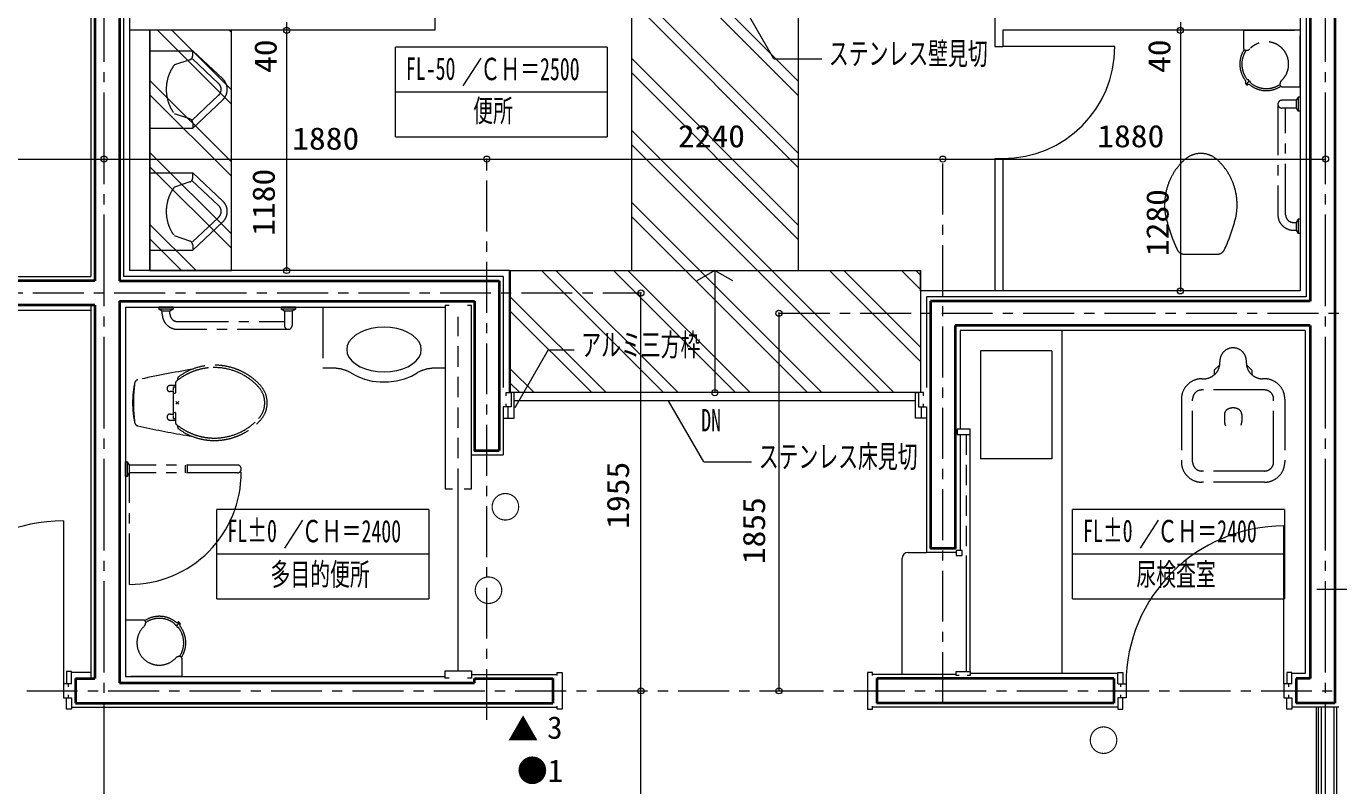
# Model space of a CAD drawing. Units: millimetres at full size, sheet at 1:50. Extents: x -48066 to 77311, y -302220 to 10476.
# Drawn here: x 5604 to 12051, y 612 to 4344 of the extents above; entities that cross this region are included whole.
import ezdxf
from ezdxf.enums import TextEntityAlignment as Align

# ---------------------------------------------------------------- set-up
doc = ezdxf.new("R2010")
doc.units = ezdxf.units.MM
doc.header["$LTSCALE"] = 50
doc.header["$PDMODE"] = 32
doc.header["$PDSIZE"] = 30
for name, pattern in [('CHAIN1', [8, 5, -1, 1, -1]), ('CHAIN2', [12, 9, -1, 1, -1]), ('DASHED2', [3, 2, -1])]:
    doc.linetypes.add(name, pattern=pattern)
for name, color, linetype, lineweight in [('0-0_通り芯', 4, 'Continuous', 18), ('0-1_壁芯', 4, 'Continuous', 18), ('0-6_LGS', 4, 'Continuous', 18), ('0-7_仕上げ線', 3, 'Continuous', 18), ('0-B_内部建具', 4, 'Continuous', 18), ('0-C_文字', 4, 'Continuous', 18), ('1-1_床雑', 4, 'Continuous', 18), ('2-8_z771', 4, 'Continuous', 18), ('2-C_文字', 4, 'CHAIN1', 18), ('3-0_平詳文字', 4, 'Continuous', 18), ('3-1_室名符号', 4, 'Continuous', 18), ('4-4_柱・壁', 2, 'Continuous', 35)]:
    doc.layers.add(name, color=color, linetype=linetype, lineweight=lineweight)
doc.layers.add('6-8', color=7, linetype='Continuous')
doc.styles.add('ＭＳ ゴシック', font='')
doc.styles.get('ＭＳ ゴシック').set_extended_font_data('MS Gothic')

msp = doc.modelspace()

# ---------------------------------------------------------------- linework, layer by layer
at = {"layer": '0-0_通り芯', "color": 6, "linetype": 'CHAIN2'}
for p, q in [((5986.2, -18631.87), (5986.2, 9976.35)), ((11986.2, -18631.87), (11986.2, 9976.35))]:
    msp.add_line(p, q, dxfattribs=at)
at = {"layer": '0-1_壁芯'}
for p, q in [((4086.2, 3690.89), (5986.2, 3690.89)), ((5986.2, 3690.89), (7866.2, 3690.89)), ((7866.2, 3690.89), (10106.2, 3690.89)), ((10106.2, 3690.89), (11986.2, 3690.89)), ((8623.04, 1078.61), (8623.04, 3033.61)), ((9300.82, 2933.61), (9300.82, 1078.61)), ((8623.04, -721.39), (8623.04, 1078.61))]:
    msp.add_line(p, q, dxfattribs=at)
at = {"layer": '0-1_壁芯', "linetype": 'CHAIN1'}
for p, q in [((7866.2, 935.5), (7866.2, 3690.89)), ((10106.2, 1018.62), (10106.2, 3690.89)), ((3636.2, 3033.61), (8623.04, 3033.61)), ((9300.82, 2933.61), (12125.37, 2933.61)), ((11943.8, 1578.62), (15697.88, 1578.63)), ((4006.19, 1078.61), (9269.35, 1078.61)), ((9269.35, 1078.61), (12022.78, 1078.61))]:
    msp.add_line(p, q, dxfattribs=at)
at = {"layer": '0-1_壁芯'}
for p in [(5986.2, 3690.89), (7866.2, 3690.89), (10106.2, 3690.89), (11986.2, 3690.89), (8623.04, 3033.61), (9300.82, 2933.61), (8623.04, 1078.61), (9300.82, 1078.61)]:
    msp.add_point(p, dxfattribs=at)
at = {"layer": '0-6_LGS'}
for p, q in [((11964.19, 998.61), (11964.19, -611.39)), ((12029.19, -611.39), (12029.19, 998.61))]:
    msp.add_line(p, q, dxfattribs=at)
at = {"layer": '0-7_仕上げ線'}
for p, q in [((6081.2, 6393.61), (6081.2, 3113.61)), ((6111.2, 6363.61), (6111.2, 3143.61)), ((3711.19, 3113.62), (5921.19, 3113.62)), ((7946.2, 3113.61), (6081.2, 3113.61)), ((7976.2, 3143.61), (6111.2, 3143.61)), ((7946.2, 3113.61), (7946.2, 2568.62)), ((7976.2, 3143.61), (7976.2, 2543.61)), ((9996.19, 3043.61), (9996.19, 2543.61)), ((5921.19, 2973.62), (5921.19, 1138.62)), ((4171.19, 2948.62), (5921.19, 2948.62)), ((6091.2, 2963.62), (7661.2, 2963.62)), ((6091.2, 2963.62), (6091.2, 1148.61)), ((11886.19, 2848.62), (10191.2, 2848.62)), ((10191.2, 2848.62), (10191.2, 2363.61)), ((11886.19, 2848.62), (11886.19, 1163.61)), ((8001.2, 2543.61), (7986.2, 2543.61)), ((7946.2, 2418.61), (7946.2, 2238.61)), ((10026.19, 2418.61), (10026.19, 1758.61)), ((7791.2, 2238.61), (7946.2, 2238.61)), ((10966.19, 1163.61), (10241.2, 1163.61)), ((6091.2, 1148.6), (7661.2, 1148.62)), ((7791.2, 1158.62), (8211.2, 1158.62)), ((10171.2, 1158.61), (9761.2, 1158.61)), ((5826.2, 998.6), (8211.2, 998.62)), ((10966.19, 998.61), (9761.2, 998.62)), ((12051.2, 998.61), (11821.17, 998.61)), ((11942.19, -611.39), (11942.19, 998.61)), ((11951.19, -611.39), (11951.19, 998.61)), ((12041.69, -611.39), (12041.69, 998.61))]:
    msp.add_line(p, q, dxfattribs=at)
for points in [[(5591.2, 7173.61), (5591.2, 6508.61), (5921.19, 6508.61), (5921.19, 3113.62)], [(11891.19, 6393.61), (11891.19, 3013.61), (10026.19, 3013.61), (10026.19, 2568.62)], [(11861.19, 6363.61), (11861.19, 3043.61), (9996.19, 3043.61)], [(7961.2, 2528.61), (7961.2, 2543.61), (7986.2, 2543.61)]]:
    msp.add_lwpolyline(points, dxfattribs=at)
at = {"layer": '0-B_内部建具'}
for p, q in [((10361.19, 4693.61), (10361.19, 4243.61)), ((11861.19, 4323.61), (10401.19, 4323.61)), ((10401.19, 4323.61), (10401.19, 4243.61)), ((10361.19, 4243.61), (10401.19, 4243.61)), ((10951.19, 4243.61), (10401.19, 4243.61)), ((10361.19, 3693.61), (10361.19, 3043.61)), ((10361.19, 3693.61), (10401.19, 3693.61)), ((10401.19, 3693.61), (10401.19, 3043.61)), ((9996.19, 3043.61), (9996.19, 3143.61)), ((9971.19, 2543.61), (8001.2, 2543.61)), ((7961.2, 2473.61), (7961.2, 2488.61)), ((7971.2, 2418.61), (7971.2, 2473.61)), ((9971.19, 2503.61), (8001.2, 2503.61)), ((10001.19, 2418.61), (10001.19, 2473.61)), ((10011.19, 2473.61), (10011.19, 2488.61)), ((10191.2, 2338.61), (10191.2, 1768.61)), ((7726.2, 1176.12), (7726.2, 2071.11)), ((5786.2, 1913.61), (5786.2, 1043.61)), ((11781.2, 1113.61), (11781.2, 1888.61)), ((10171.2, 1758.61), (10026.19, 1758.61)), ((5921.19, 1168.62), (5826.2, 1168.62)), ((11886.19, 1163.61), (11821.2, 1163.61)), ((5826.2, 1113.61), (5786.2, 1113.61)), ((5811.2, 1098.61), (5811.2, 1113.61)), ((10981.19, 1098.61), (10981.19, 1113.61)), ((11806.17, 1098.61), (11806.17, 1113.61)), ((5811.2, 1043.61), (5811.2, 1058.61)), ((10981.19, 1043.61), (10981.19, 1058.61)), ((11806.17, 1043.61), (11806.17, 1058.61))]:
    msp.add_line(p, q, dxfattribs=at)
at = {"layer": '0-B_内部建具', "linetype": 'DASHED2'}
for p, q in [((7726.2, 2071.11), (7726.2, 2916.12)), ((10221.2, 2338.61), (10221.2, 1743.61))]:
    msp.add_line(p, q, dxfattribs=at)
at = {"layer": '0-B_内部建具'}
for points in [[(7611.2, 4693.61), (7611.2, 4323.61), (6111.2, 4323.61)], [(7681.2, 2971.11), (7661.2, 2971.11), (7661.2, 2071.11), (7697.2, 2071.11)], [(7755.2, 2071.11), (7791.2, 2071.11), (7791.2, 2971.11), (7771.2, 2971.11)], [(7961.2, 2528.61), (7961.2, 2543.61), (7986.2, 2543.61), (7986.2, 2473.61)], [(8001.2, 2418.61), (8001.2, 2543.61), (7986.2, 2543.61)], [(9971.19, 2418.61), (9971.19, 2543.61), (9986.19, 2543.61)], [(10011.19, 2528.61), (10011.19, 2543.61), (9986.19, 2543.61), (9986.19, 2473.61)], [(7986.2, 2473.61), (7946.2, 2473.61), (7946.2, 2418.61), (8001.2, 2418.61)], [(9986.19, 2473.61), (10026.19, 2473.61), (10026.19, 2418.61), (9971.19, 2418.61)], [(5826.2, 1113.61), (5826.2, 1173.61), (5801.2, 1173.61), (5801.2, 1113.61)], [(7681.2, 1141.12), (7661.2, 1141.12), (7661.2, 1176.12), (7791.2, 1176.12), (7791.2, 1141.12), (7771.2, 1141.12)], [(8211.2, 1153.61), (8211.2, 1168.61), (8236.2, 1168.61), (8236.2, 988.61), (8211.2, 988.61), (8211.2, 1003.61)], [(9761.2, 1153.61), (9761.2, 1168.61), (9736.2, 1168.61), (9736.2, 988.61), (9761.2, 988.61), (9761.2, 1003.61)], [(10186.2, 1153.61), (10171.2, 1153.61), (10171.2, 1173.61), (10241.2, 1173.61), (10241.2, 1153.61), (10226.2, 1153.61)], [(10966.19, 1113.61), (10966.19, 1168.61), (10991.19, 1168.61), (10991.19, 1113.61)], [(11821.17, 1113.61), (11821.17, 1168.61), (11796.17, 1168.61), (11796.17, 1113.61)], [(10966.19, 1113.61), (11006.19, 1113.61), (11006.19, 1043.61)], [(11821.17, 1113.61), (11781.17, 1113.61), (11781.17, 1043.61)], [(5786.2, 1043.61), (5826.2, 1043.61), (5826.2, 988.61), (5801.2, 988.61), (5801.2, 1043.61)], [(11006.19, 1043.61), (10966.19, 1043.61), (10966.19, 988.61), (10991.19, 988.61), (10991.19, 1043.61)], [(11781.17, 1043.61), (11821.17, 1043.61), (11821.17, 988.61), (11796.17, 988.61), (11796.17, 1043.61)]]:
    msp.add_lwpolyline(points, dxfattribs=at)
for points in [[(10176.2, 2363.61), (10176.2, 2338.61), (10241.2, 2338.61), (10241.2, 2363.61)], [(10201.2, 1768.61), (10171.2, 1768.61), (10171.2, 1743.61), (10201.2, 1743.61)]]:
    msp.add_lwpolyline(points, close=True, dxfattribs=at)
for centre, radius, start, end in [((10401.19, 4243.61), 550, 270, 360), ((5786.2, 1113.61), 800, 90, 180), ((11781.2, 1113.61), 775, 90, 180)]:
    msp.add_arc(centre, radius, start, end, dxfattribs=at)
at = {"layer": '0-C_文字'}
for p, q in [((6882.83, 4363.61), (6882.83, 4323.61)), ((6882.83, 4323.61), (6882.83, 3143.61)), ((11273.44, 4363.61), (11273.44, 4323.61)), ((11273.44, 4323.61), (11273.44, 3043.61))]:
    msp.add_line(p, q, dxfattribs=at)
for p in [(6882.83, 4323.61), (11273.44, 4323.61), (6882.83, 3143.61), (11273.44, 3043.61)]:
    msp.add_point(p, dxfattribs=at)
at = {"layer": '1-1_床雑'}
for p, q in [((6211.2, 3143.61), (6211.2, 4323.61)), ((7976.2, 3143.61), (9996.19, 3143.61)), ((10691.2, 2848.62), (10691.2, 1163.61)), ((10641.2, 2748.61), (10641.2, 2218.61)), ((10241.2, 1173.61), (10241.2, 2338.61)), ((10641.2, 2218.61), (10291.2, 2218.61)), ((9936.19, 1758.61), (10026.19, 1758.61)), ((10221.2, 1743.61), (10221.2, 1173.61)), ((9906.19, 1158.61), (9906.19, 1728.61))]:
    msp.add_line(p, q, dxfattribs=at)
msp.add_lwpolyline([(10641.2, 2748.61), (10291.2, 2748.61), (10291.2, 2218.61)], dxfattribs=at)
msp.add_arc((9936.19, 1728.61), 30, 90, 180, dxfattribs=at)
at = {"layer": '2-8_z771'}
for p, q in [((8576.2, 4588.61), (8576.2, 3143.61)), ((8811.06, 4588.61), (9396.19, 4003.48)), ((8881.77, 4588.61), (9396.19, 4074.19)), ((9396.19, 4588.61), (9396.19, 3143.61)), ((8576.2, 4540.63), (9396.19, 3720.64)), ((8576.2, 4469.92), (9396.19, 3649.93)), ((6247.63, 4323.61), (6611.2, 3960.05)), ((6318.35, 4323.61), (6611.2, 4030.76)), ((6601.19, 4323.61), (6611.2, 4313.6)), ((8576.2, 4187.08), (9396.19, 3367.08)), ((6211.2, 4077.2), (6611.2, 3677.2)), ((8576.2, 4116.37), (9396.19, 3296.37)), ((6211.2, 4006.49), (6611.2, 3606.49)), ((8576.2, 3833.53), (9266.11, 3143.61)), ((8576.2, 3762.82), (9195.4, 3143.61)), ((6211.2, 3723.65), (6611.2, 3323.65)), ((6211.2, 3652.94), (6611.2, 3252.94)), ((8576.2, 3479.97), (8912.56, 3143.61)), ((6211.2, 3370.1), (6437.68, 3143.61)), ((8576.2, 3409.26), (8841.85, 3143.61)), ((6211.2, 3299.39), (6366.97, 3143.61)), ((7982.59, 2543.61), (7982.59, 3143.61)), ((8134.74, 3143.61), (8734.74, 2543.61)), ((8205.45, 3143.61), (8805.45, 2543.61)), ((8488.29, 3143.61), (9088.29, 2543.61)), ((8559, 3143.61), (9159, 2543.61)), ((8841.85, 3143.61), (9441.85, 2543.61)), ((8912.56, 3143.61), (9512.56, 2543.61)), ((9195.4, 3143.61), (9795.4, 2543.61)), ((9266.11, 3143.61), (9866.11, 2543.61)), ((9548.95, 3143.61), (9996.19, 2696.37)), ((9619.66, 3143.61), (9996.19, 2767.08)), ((9902.51, 3143.61), (9996.19, 3049.93)), ((9973.22, 3143.61), (9996.19, 3120.64)), ((7982.59, 3012.92), (8451.9, 2543.61)), ((7982.59, 2942.21), (8381.19, 2543.61)), ((7982.59, 2659.36), (8098.34, 2543.61)), ((7982.59, 2588.65), (8027.63, 2543.61)), ((9996.19, 2543.61), (7982.59, 2543.61))]:
    msp.add_line(p, q, dxfattribs=at)
msp.add_lwpolyline([(6211.2, 4323.61), (6211.2, 3143.61), (6611.2, 3143.61), (6611.2, 4323.61)], close=True, dxfattribs=at)
msp.add_lwpolyline([(7982.59, 3143.61), (9996.19, 3143.61), (9996.19, 2543.61)], dxfattribs=at)
at = {"layer": '2-C_文字'}
for p, q in [((6211.2, 4223.61), (6421.2, 4223.61)), ((6421.2, 4223.61), (6569.13, 4084.63)), ((6421.2, 4198.03), (6421.2, 4223.61)), ((11592.19, 4225.38), (11599.29, 4225.38)), ((6407.52, 4179.05), (6331.2, 4153.61)), ((6420.29, 4183.32), (6548.59, 4062.77)), ((6417.28, 3881.09), (6548.59, 4004.47)), ((11762.97, 4054.61), (11762.97, 4061.71)), ((6421.2, 3843.62), (6569.13, 3982.6)), ((11752.2, 3960.66), (11752.2, 3417.66)), ((11841.19, 3979.66), (11771.19, 3979.66)), ((11841.19, 3941.66), (11771.19, 3941.66)), ((11790.19, 3417.66), (11790.19, 3941.66)), ((11851.19, 3995.66), (11841.19, 3979.66)), ((11841.19, 3979.66), (11841.19, 3941.66)), ((11841.19, 3941.66), (11851.19, 3925.66)), ((11861.19, 3995.66), (11851.19, 3995.66)), ((11851.19, 3995.66), (11851.19, 3925.66)), ((11861.19, 3995.66), (11861.19, 3925.66)), ((6407.52, 3888.17), (6331.2, 3913.61)), ((6421.2, 3869.19), (6421.2, 3843.62)), ((11861.19, 3925.66), (11851.19, 3925.66)), ((6211.2, 3843.62), (6421.2, 3843.62)), ((6211.2, 3623.61), (6421.2, 3623.61)), ((6421.2, 3623.61), (6569.13, 3484.62)), ((6421.2, 3598.04), (6421.2, 3623.61)), ((6407.52, 3579.05), (6331.2, 3553.62)), ((6417.28, 3586.13), (6548.59, 3462.76)), ((6420.29, 3283.9), (6548.59, 3404.46)), ((6421.2, 3243.62), (6569.13, 3382.59)), ((11828.19, 3379.66), (11841.19, 3379.66)), ((11851.19, 3395.66), (11841.19, 3379.66)), ((11841.19, 3379.66), (11841.19, 3341.66)), ((11861.19, 3395.66), (11851.19, 3395.66)), ((11851.19, 3395.66), (11851.19, 3325.66)), ((11861.19, 3395.66), (11861.19, 3325.66)), ((6407.52, 3288.17), (6331.2, 3313.62)), ((11828.19, 3341.66), (11841.19, 3341.66)), ((11841.19, 3341.66), (11851.19, 3325.66)), ((11861.19, 3325.66), (11851.19, 3325.66)), ((6211.2, 3243.62), (6421.2, 3243.62)), ((6421.2, 3269.2), (6421.2, 3243.62)), ((11293.58, 3223.61), (11453.79, 3223.61)), ((6255.57, 2963.62), (6255.57, 2953.61)), ((6325.57, 2963.62), (6255.57, 2963.62)), ((6325.57, 2953.61), (6255.57, 2953.61)), ((6271.56, 2943.61), (6255.57, 2953.61)), ((6271.56, 2930.61), (6271.56, 2943.61)), ((6309.57, 2943.61), (6271.56, 2943.61)), ((6325.57, 2953.61), (6309.57, 2943.61)), ((6309.57, 2930.61), (6309.57, 2943.61)), ((6325.57, 2963.62), (6325.57, 2953.61)), ((6855.57, 2963.62), (6855.57, 2953.62)), ((6925.57, 2963.62), (6855.57, 2963.62)), ((6925.57, 2953.62), (6855.57, 2953.62)), ((6871.57, 2943.61), (6855.57, 2953.62)), ((6909.57, 2943.61), (6871.57, 2943.61)), ((6871.57, 2943.61), (6871.57, 2873.61)), ((6925.57, 2953.62), (6909.57, 2943.61)), ((6909.57, 2943.61), (6909.57, 2873.61)), ((6925.57, 2963.62), (6925.57, 2953.62)), ((7061.2, 2963.62), (7061.2, 2663.61)), ((6347.56, 2892.61), (6871.57, 2892.61)), ((6890.57, 2854.62), (6347.56, 2854.62)), ((7110.51, 2663.61), (7061.2, 2663.61)), ((7661.2, 2663.61), (7611.89, 2663.61)), ((11466.59, 2680.51), (11439.69, 2653.61)), ((11439.69, 2653.61), (11439.69, 2631.1)), ((11597.8, 2680.51), (11624.69, 2653.61)), ((11624.69, 2653.61), (11624.69, 2631.1)), ((6337.08, 2591.92), (6337.08, 2543.37)), ((6347.2, 2612.69), (6347.2, 2604.76)), ((11378.2, 2611.61), (11387.36, 2611.61)), ((11686.19, 2611.61), (11677.02, 2611.61)), ((6337.08, 2578.61), (6310.2, 2578.61)), ((6325.2, 2548.62), (6310.2, 2548.62)), ((6325.2, 2569.62), (6325.2, 2557.62)), ((6325.2, 2554.62), (6325.2, 2543.61)), ((6325.2, 2541.36), (6325.2, 2445.87)), ((6325.2, 2541.36), (6335.08, 2541.36)), ((6337.08, 2570.62), (6326.2, 2570.62)), ((6327.2, 2541.62), (6336.05, 2541.62)), ((11686.19, 2556.61), (11378.2, 2556.61)), ((6339.13, 2486.55), (6353.27, 2500.69)), ((6339.13, 2500.69), (6353.27, 2486.55)), ((11278.19, 2511.61), (11278.19, 2203.61)), ((11333.19, 2203.61), (11333.19, 2511.61)), ((11731.2, 2203.61), (11731.2, 2511.61)), ((11786.19, 2511.61), (11786.19, 2203.61)), ((6310.2, 2438.61), (6325.2, 2438.61)), ((6310.2, 2408.62), (6337.08, 2408.62)), ((6325.2, 2445.87), (6335.08, 2445.87)), ((6325.2, 2443.62), (6325.2, 2432.61)), ((6325.2, 2429.62), (6325.2, 2417.62)), ((6326.2, 2416.62), (6337.08, 2416.62)), ((6327.2, 2445.61), (6336.05, 2445.61)), ((6337.08, 2443.87), (6337.08, 2395.31)), ((11489.7, 2435.88), (11489.7, 2401.11)), ((11574.69, 2435.88), (11574.69, 2401.11)), ((6151.65, 2380.52), (6181.67, 2373.97)), ((6347.2, 2382.47), (6347.2, 2374.54)), ((6091.2, 2203.61), (6101.2, 2203.61)), ((6091.2, 2133.61), (6091.2, 2203.61)), ((6111.2, 2187.61), (6101.2, 2203.61)), ((6101.2, 2133.61), (6101.2, 2203.61)), ((6091.2, 2133.61), (6101.2, 2133.61)), ((6101.2, 2133.61), (6111.2, 2149.61)), ((6641.2, 2187.61), (6111.2, 2187.61)), ((6111.2, 1601.54), (6111.2, 2187.61)), ((6641.2, 2149.61), (6111.2, 2149.61)), ((6386.2, 2149.61), (6386.2, 2187.61)), ((6396.2, 2149.61), (6396.2, 2187.61)), ((11686.19, 2158.61), (11378.2, 2158.61)), ((11686.19, 2103.61), (11378.2, 2103.61)), ((6189.42, 1417.61), (6189.42, 1410.51)), ((6360.2, 1246.84), (6353.1, 1246.84))]:
    msp.add_line(p, q, dxfattribs=at)
for points in [[(11584.19, 4233.39), (11584.19, 4323.61), (11861.19, 4323.61)], [(11770.97, 4046.61), (11861.19, 4046.61), (11861.19, 4323.61)], [(7198.05, 2641.43), (7229.33, 2623.73), (7264.62, 2610.03), (7302.84, 2600.73), (7342.83, 2596.13), (7383.38, 2596.36), (7423.26, 2601.41), (7461.25, 2611.14), (7496.21, 2625.24), (7523.42, 2640.81)], [(6181.42, 1425.61), (6091.2, 1425.62), (6091.2, 1148.61)], [(6368.2, 1238.83), (6368.2, 1148.61), (6091.2, 1148.61)]]:
    msp.add_lwpolyline(points, dxfattribs=at)
msp.add_lwpolyline([(7544.38, 2755.14), (7541.6, 2774.25), (7533.33, 2792.78), (7519.84, 2810.16), (7501.52, 2825.88), (7478.94, 2839.44), (7452.79, 2850.45), (7423.85, 2858.56), (7393.01, 2863.52), (7361.2, 2865.19), (7329.39, 2863.52), (7298.55, 2858.56), (7269.61, 2850.45), (7243.45, 2839.44), (7220.87, 2825.88), (7202.56, 2810.16), (7189.06, 2792.78), (7180.8, 2774.25), (7178.02, 2755.14), (7180.8, 2736.03), (7189.06, 2717.5), (7202.56, 2700.11), (7220.87, 2684.39), (7243.45, 2670.83), (7269.61, 2659.83), (7298.55, 2651.72), (7329.39, 2646.75), (7361.2, 2645.08), (7393.01, 2646.75), (7423.85, 2651.72), (7452.79, 2659.83), (7478.94, 2670.83), (7501.52, 2684.39), (7519.84, 2700.11), (7533.33, 2717.5), (7541.6, 2736.03)], close=True, dxfattribs=at)
for centre, radius, start, end in [((11695.02, 4157.44), 110, 312.57168, 137.42832), ((6401.2, 4198.03), 20, 288.43523, 359.99995), ((11695.02, 4157.44), 130, 146.97633, 218.28936), ((11695.02, 4157.44), 120, 145.51278, 219.86952), ((11592.19, 4233.39), 8, 179.99995, 269.99987), ((11599.29, 4245.39), 20, 270, 317.41933), ((6491.2, 4033.61), 200, 143.12997, 216.86991), ((6521.2, 4033.61), 40, 313.21393, 46.78596), ((6521.2, 4033.61), 70, 313.21393, 46.78596), ((11595, 4062.54), 2.17, 170.69087, 221.62042), ((11606.46, 4059.77), 13.96, 152.88623, 167.08065), ((11585.14, 4070.69), 10, 332.88621, 38.28936), ((11585.69, 4084.75), 25.96, 291.41824, 333.58563), ((11622.36, 4048.08), 25.96, 115.05397, 158.58172), ((11603.24, 4065.52), 14.98, 82.67857, 91.20547), ((11604.46, 4075.43), 5, 333.58563, 82.15339), ((11613.01, 4066.88), 4.98, 7.85789, 109.20936), ((11603.09, 4065.38), 15, 359.85022, 8.37318), ((11695.02, 4157.44), 120, 230.13044, 304.4872), ((11782.97, 4061.71), 20, 132.58049, 180), ((11594.82, 4062.72), 2.17, 228.37957, 279.30891), ((11600.33, 4057.21), 2.17, 170.69094, 221.62042), ((11600.15, 4057.39), 2.17, 228.37957, 279.30913), ((11597.38, 4068.86), 13.96, 282.91933, 297.11375), ((11608.3, 4047.53), 10, 51.71061, 117.11376), ((11695.02, 4157.44), 130, 231.72532, 303.02365), ((11770.97, 4054.61), 8, 180.00003, 269.99995), ((11771.19, 3960.66), 19, 90, 270), ((6401.2, 3869.19), 20, 359.99995, 71.56524), ((11495.65, 3466.23), 300, 132.67169, 180.95249), ((11373.69, 3598.61), 120, 47.29899, 132.70079), ((11251.73, 3466.23), 300, 359.04799, 47.32798), ((6491.2, 3433.61), 200, 143.13009, 216.87003), ((6401.2, 3598.04), 20, 288.43476, 0.00005), ((6521.2, 3433.61), 70, 313.21404, 46.78607), ((6521.2, 3433.61), 40, 313.21404, 46.78607), ((11450.69, 3461.61), 255, 180.08378, 193.42999), ((11296.69, 3461.61), 255, 346.56999, 359.91599), ((11828.19, 3417.66), 76, 180.00004, 270), ((11828.19, 3417.66), 38, 180.00004, 270), ((11980.78, 3588.19), 800, 193.42999, 205.28199), ((10766.59, 3588.19), 800, 334.71799, 346.56999), ((6401.2, 3269.2), 20, 0.00005, 71.56477), ((11293.58, 3263.61), 40, 205.28199, 270), ((11453.79, 3263.61), 40, 270, 334.717), ((6347.56, 2930.61), 76, 180, 269.99996), ((6347.56, 2930.61), 38, 180, 269.99996), ((6890.57, 2873.61), 19, 180, 360), ((11532.2, 2698.61), 65, 357.233, 182.76701), ((7233.17, -2274.94), 4999.97, 99.38288, 102.4922), ((6530.3, 2367.13), 300, 98.14678, 129.18199), ((6522.67, 2393.04), 285, 103.48399, 126.99299), ((6527.81, 2371.65), 307, 42.64878, 103.48699), ((6523.2, 2416.62), 250, 95.65438, 98.19248), ((6527.64, 2371.83), 295, 42.57069, 95.69068), ((7110.51, 2480.64), 182.97, 61.08493, 90), ((7611.89, 2480.64), 182.97, 90, 118.91506), ((11387.36, 2691.61), 80, 270, 2.76701), ((11677.02, 2691.61), 80, 177.233, 270), ((6594.71, 2493.62), 468.51, 167.76799, 192.23199), ((6910.19, 2493.62), 780, 172.93199, 187.06799), ((6155.97, 2587.13), 20, 102.49417, 172.93199), ((6347.08, 2591.92), 10, 129.18199, 180), ((6357.2, 2612.69), 10, 126.99198, 180), ((6660.2, 2493.62), 127, 317.32899, 42.67068), ((11378.2, 2511.61), 100, 90, 180), ((11686.19, 2511.61), 100, 0, 90), ((6148.57, 2528.61), 21, 143.71499, 175.51399), ((6310.2, 2563.62), 15, 90, 270), ((6326.2, 2569.62), 1, 90, 180), ((6327.2, 2543.61), 2, 180, 270), ((6335.08, 2543.37), 2, 270, 360), ((6660.2, 2493.62), 115, 317.41399, 42.58549), ((11378.2, 2511.61), 45, 90, 180), ((11686.19, 2511.61), 45, 360, 90), ((6148.57, 2458.62), 21, 184.48599, 216.28498), ((11519.69, 2435.88), 30, 114.624, 180), ((11532.2, 2408.61), 60, 65.376, 114.624), ((11544.69, 2435.88), 30, 0, 65.376), ((6155.97, 2400.1), 20, 187.06898, 257.50898), ((6310.2, 2423.62), 15, 90, 270), ((6327.2, 2443.62), 2, 90, 180), ((6326.2, 2417.62), 1, 180, 270), ((6335.08, 2443.87), 2, 0, 90), ((6347.08, 2395.31), 10, 180, 230.81799), ((6530.3, 2620.1), 300, 230.81799, 261.81199), ((6527.81, 2615.58), 307, 256.42698, 317.351), ((6527.64, 2615.4), 295, 264.30899, 317.42898), ((11532.2, 2401.11), 42.5, 180, 209.736), ((11532.2, 2401.11), 42.5, 337.02101, 0), ((7233.17, 7262.13), 4999.97, 257.86006, 260.61898), ((6357.2, 2374.54), 10, 180, 233.00799), ((6522.67, 2594.19), 285, 233.00698, 256.51599), ((6523.2, 2570.62), 250, 261.80699, 264.34599), ((11378.2, 2203.61), 100, 180, 270), ((11378.2, 2203.61), 45, 180, 270), ((11686.19, 2203.61), 45, 270, 0), ((11686.19, 2203.61), 100, 270, 360), ((6641.2, 2168.61), 19, 269.99985, 90), ((6181.42, 1417.61), 8, 50.42001, 89.99995), ((6257.37, 1314.78), 130, 51.72532, 123.02365), ((6181.42, 1417.61), 8, 0.00003, 50.42001), ((6257.37, 1314.78), 120, 50.13044, 124.48719), ((6257.37, 1314.78), 110, 132.57168, 225.00001), ((6169.42, 1410.51), 20, 312.58049, 0), ((6349.3, 1406.84), 15, 179.85021, 188.37318), ((6339.39, 1405.34), 4.98, 187.85789, 289.20937), ((6344.1, 1424.69), 10, 231.71061, 297.11377), ((6330.04, 1424.14), 25.96, 295.05397, 317.99109), ((6347.93, 1396.79), 5, 153.58563, 262.15339), ((6366.7, 1387.47), 25.96, 132.00889, 153.58563), ((6349.15, 1406.7), 14.98, 262.67857, 271.20547), ((6355.02, 1403.36), 13.96, 102.91932, 117.11375), ((6366.7, 1387.47), 25.96, 111.41824, 132.00889), ((6330.04, 1424.14), 25.96, 317.99109, 338.58173), ((6257.37, 1314.78), 120, 325.51279, 39.86952), ((6352.24, 1414.82), 2.17, 48.37957, 99.30912), ((6352.06, 1415.01), 2.17, 350.69095, 41.62042), ((6357.57, 1409.5), 2.17, 48.37957, 99.30891), ((6367.26, 1401.53), 10, 152.88621, 218.28936), ((6345.93, 1412.45), 13.96, 332.88623, 347.08066), ((6357.39, 1409.68), 2.17, 350.69087, 41.62042), ((6257.37, 1314.78), 130, 326.97633, 38.28936), ((6257.37, 1314.78), 110, 225.00001, 317.42833), ((6353.1, 1226.83), 20, 90, 137.41932), ((6360.2, 1238.83), 8, 39.57997, 89.99987), ((6360.2, 1238.83), 8, 359.99995, 39.57997)]:
    msp.add_arc(centre, radius, start, end, dxfattribs=at)
at = {"layer": '2-C_文字', "linetype": 'Continuous'}
msp.add_arc((6111.2, 2149.61), 548.07, 270, 0.33824, dxfattribs=at)
at = {"layer": '3-0_平詳文字'}
for p, q in [((9276.46, 4184.34), (9059.87, 4559.48)), ((9276.46, 4184.34), (9511.09, 4184.34)), ((8167.9, 2753.45), (8003.56, 2468.8)), ((8167.9, 2753.45), (8295.01, 2753.45)), ((8932.1, 2204.49), (8759.4, 2503.61)), ((8932.1, 2204.49), (9166.72, 2204.49))]:
    msp.add_line(p, q, dxfattribs=at)
at = {"layer": '3-0_平詳文字', "color": 7, "lineweight": 9}
for q in [(8897.28, 3092.27), (8986.2, 2543.61), (9072.31, 3093.89)]:
    msp.add_line((8986.2, 3143.61), q, dxfattribs=at)
msp.add_circle((8986.2, 2543.61), 15, dxfattribs=at)
at = {"layer": '3-1_室名符号'}
for p, q in [((8457.86, 4240.09), (7416.73, 4240.09)), ((7416.73, 3800.35), (7416.73, 4240.09)), ((8457.86, 4240.09), (8457.86, 3800.35)), ((7837.31, 4187.03), (7748.49, 4050.58)), ((8457.86, 4020.09), (7416.73, 4020.09)), ((7416.73, 3800.35), (8457.86, 3800.35)), ((7581.03, 1969.85), (6539.89, 1969.85)), ((6539.89, 1530.11), (6539.89, 1969.85)), ((7581.03, 1969.85), (7581.03, 1530.11)), ((11784.22, 1969.85), (10743.08, 1969.85)), ((10743.08, 1530.11), (10743.08, 1969.85)), ((11784.22, 1969.85), (11784.22, 1530.11)), ((6960.47, 1916.79), (6871.65, 1780.34)), ((11163.67, 1916.79), (11074.85, 1780.34)), ((7581.03, 1749.85), (6539.89, 1749.85)), ((11784.22, 1749.85), (10743.08, 1749.85)), ((6539.89, 1530.11), (7581.03, 1530.11)), ((10743.08, 1530.11), (11784.22, 1530.11))]:
    msp.add_line(p, q, dxfattribs=at)
at = {"layer": '4-4_柱・壁'}
for p, q in [((6061.2, 6528.61), (6061.2, 3093.61)), ((11911.19, 6528.61), (11911.19, 2993.61)), ((5941.19, 3093.61), (4026.19, 3093.61)), ((6061.2, 3093.61), (7926.2, 3093.61)), ((7926.2, 3093.61), (7926.2, 2568.62)), ((5941.19, 2973.62), (4146.19, 2973.62)), ((5941.19, 2973.62), (5941.19, 1138.62)), ((6061.2, 2993.62), (7806.2, 2993.62)), ((6061.2, 2993.62), (6061.2, 1118.62)), ((10046.2, 2993.61), (10046.2, 1778.61)), ((11911.19, 2993.61), (10046.2, 2993.61)), ((11911.19, 2873.62), (10166.2, 2873.62)), ((11911.19, 2873.62), (11911.19, 1138.61)), ((7926.2, 2568.62), (7926.2, 2258.62)), ((5846.19, 1138.62), (5941.19, 1138.62)), ((5846.19, 1138.62), (5846.19, 1018.62)), ((6061.2, 1118.62), (7806.2, 1118.62)), ((7806.2, 1138.62), (8191.2, 1138.62)), ((7806.2, 1118.62), (7806.2, 1138.62)), ((8191.2, 1138.62), (8191.2, 1018.62)), ((10946.2, 1138.62), (9781.19, 1138.62)), ((9781.19, 1138.62), (9781.19, 1018.62)), ((10946.2, 1138.62), (10946.2, 1018.62)), ((11841.19, 1138.62), (11841.19, 1018.62)), ((11911.19, 1138.61), (11841.19, 1138.61)), ((5846.19, 1018.62), (8191.2, 1018.62)), ((10946.2, 1018.62), (9781.19, 1018.62)), ((12031.2, 1018.62), (11841.19, 1018.62))]:
    msp.add_line(p, q, dxfattribs=at)
for points in [[(5611.2, 6528.61), (5941.19, 6528.61), (5941.19, 3093.61)], [(12431.2, 6528.61), (12031.2, 6528.61), (12031.2, 1018.62)], [(7806.2, 2993.62), (7806.2, 2258.62), (7926.2, 2258.62)], [(10166.2, 2873.62), (10166.2, 1778.62), (10046.2, 1778.62)]]:
    msp.add_lwpolyline(points, dxfattribs=at)

# ---------------------------------------------------------------- texts
at = {"layer": '0-1_壁芯', "style": 'ＭＳ ゴシック', "width": 1.1}
for s, p in [('1880', (6910.17, 3704.08)), ('2240', (8804.95, 3715.89)), ('1880', (10864.95, 3715.89))]:
    msp.add_text(s, height=110, dxfattribs=at).set_placement(p, align=Align.BOTTOM_LEFT)
for s, p in [('1955', (8598.04, 1874.86)), ('1855', (9266.25, 1700.84))]:
    msp.add_text(s, height=110, rotation=90, dxfattribs=at).set_placement(p, align=Align.BOTTOM_LEFT)
at = {"layer": '0-C_文字', "style": 'ＭＳ ゴシック', "width": 1.1}
for s, p in [('40', (6866.71, 4114.14)), ('40', (11257.32, 4114.14)), ('1180', (6857.55, 3314.24)), ('1280', (11248.15, 3214.24))]:
    msp.add_text(s, height=110, rotation=90, dxfattribs=at).set_placement(p, align=Align.BOTTOM_LEFT)
at = {"layer": '3-0_平詳文字', "style": 'ＭＳ ゴシック', "width": 0.65}
for s, p in [('ステンレス壁見切', (9546.4, 4121.63)), ('アルミ三方枠', (8330.32, 2690.74)), ('DN', (8919.31, 2320.44)), ('ステンレス床見切', (9202.03, 2141.78))]:
    msp.add_text(s, height=110, dxfattribs=at).set_placement(p, align=Align.BOTTOM_LEFT)
at = {"layer": '3-1_室名符号', "style": 'ＭＳ ゴシック', "width": 0.65}
for s, p in [('FL-50', (7468.74, 4047.33)), ('ＣＨ＝2500', (7834.88, 4045.58)), ('FL±0', (6591.9, 1777.09)), ('ＣＨ＝2400', (6958.04, 1775.34)), ('FL±0', (10795.09, 1777.09)), ('ＣＨ＝2400', (11161.24, 1775.34))]:
    msp.add_text(s, height=110, dxfattribs=at).set_placement(p, align=Align.BOTTOM_LEFT)
for s, p in [('便所', (7799.11, 3841.09)), ('多目的便所', (6803.61, 1563.17)), ('尿検査室', (11056.8, 1563.17))]:
    msp.add_text(s, height=110, rotation=359.999, dxfattribs=at).set_placement(p, align=Align.BOTTOM_LEFT)
at = {"layer": '6-8', "style": 'ＭＳ ゴシック'}
for s, p in [('○', (7881.79, 1892.09)), ('○', (7798.7, 1482.09)), ('▲', (7968.5, 800.07)), ('3', (8162.73, 809.7)), ('○', (10819.97, 745.5)), ('●1', (8014.07, 597.55))]:
    msp.add_text(s, height=110.9, dxfattribs=at).set_placement(p, align=Align.BOTTOM_LEFT)

doc.saveas('drawing.dxf')
